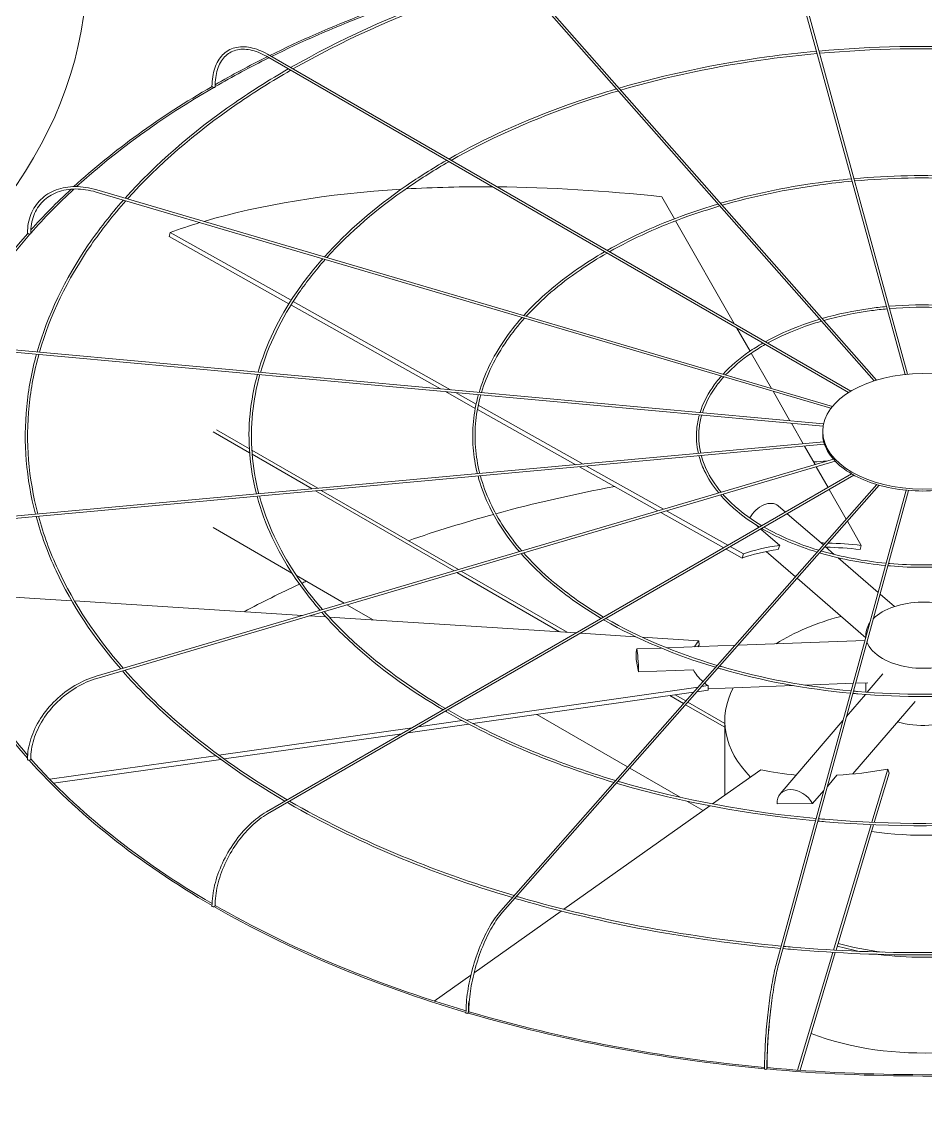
# Model space of a CAD drawing. Header units: millimetres. Extents: x -312439 to 477422, y -331570 to 212570.
# Drawn here: x 451146 to 452090, y 90518 to 91668 of the extents above; entities that cross this region are included whole.
import ezdxf

# ---------------------------------------------------------------- set-up
doc = ezdxf.new("R2010")
doc.units = ezdxf.units.MM

msp = doc.modelspace()

# ---------------------------------------------------------------- linework, layer by layer
at = {"color": 3, "linetype": 'Continuous', "lineweight": 0, "extrusion": (-1.11022e-16, 0.816497, 0.57735)}
for p, q in [((452068.267, 91300.201), (451933.912, 91789.959)), ((452070.742, 91300.439), (451936.274, 91790.607)), ((452035.866, 91293.54), (451645.917, 91735.398)), ((452038.431, 91294.337), (451647.753, 91737.019)), ((452011.432, 91282.695), (451402.24, 91634.412)), ((451401.016, 91632.291), (452009.067, 91281.232)), ((451223.129, 91490.606), (451990.755, 91264.79)), ((451992.39, 91266.862), (451223.82, 91492.956)), ((451827.213, 91462.61), (451814.002, 91485.671)), ((451890.178, 91352.701), (451828.446, 91460.459)), ((451299.38, 91444.054), (451300.615, 91448.341)), ((451424.613, 91373.863), (451299.38, 91444.054)), ((451300.615, 91448.341), (451426.939, 91377.539)), ((451582.884, 91285.155), (451426.752, 91372.664)), ((451429.08, 91376.339), (451593.501, 91284.184)), ((451906.342, 91324.487), (451892.599, 91348.475)), ((451982.556, 91246.148), (451129.703, 91324.135)), ((451983.014, 91248.566), (451129.926, 91326.575)), ((451928.604, 91285.627), (451907.563, 91322.354)), ((451619.239, 91264.779), (451588.128, 91282.215)), ((451598.745, 91281.245), (451620.131, 91269.258)), ((451948.001, 91251.767), (451930.363, 91282.556)), ((451622.37, 91268.003), (451731.842, 91206.646)), ((451724.204, 91205.947), (451621.498, 91263.513)), ((451961.803, 91227.674), (451949.488, 91249.172)), ((451345.483, 91240.366), (451383.543, 91218.392)), ((451383.271, 91222.549), (451348.947, 91242.366)), ((451982.147, 91238.812), (451982.147, 91240.812)), ((451983.36, 91229.645), (451129.703, 91151.584)), ((451129.926, 91149.145), (451984.083, 91227.252)), ((451454.71, 91181.304), (451385.813, 91221.081)), ((451974.188, 91206.056), (451963.142, 91225.337)), ((451223.129, 90985.114), (451993.31, 91211.681)), ((451995.148, 91209.669), (451223.82, 90982.764)), ((451386.115, 91216.907), (451448.729, 91180.757)), ((451810.121, 91157.792), (451727.977, 91203.833)), ((451735.615, 91204.531), (451815.948, 91159.506)), ((451987.837, 91182.231), (451975.44, 91203.871)), ((451401.016, 90843.429), (452012.353, 91196.385)), ((451402.24, 90841.308), (452014.83, 91194.987)), ((451452.406, 91178.634), (451597.064, 91095.116)), ((451601.653, 91096.466), (451458.387, 91179.181)), ((452038.573, 91185.245), (451645.917, 90740.322)), ((451647.753, 90738.701), (452041.176, 91184.493)), ((451933.912, 90685.76), (452069.31, 91179.319)), ((452071.789, 91179.096), (451936.274, 90685.112)), ((452006.76, 91149.199), (451989.055, 91180.105)), ((451935.787, 91162.92), (451943.226, 91156.474)), ((451878.818, 91119.288), (451813.109, 91156.117)), ((451818.935, 91157.831), (451883.195, 91121.815)), ((451945.184, 91154.777), (451982.865, 91122.123)), ((451427.739, 91092.875), (451345.483, 91140.366)), ((451912.589, 91143.068), (451915.554, 91140.498)), ((452022.485, 91121.751), (452008.046, 91146.954)), ((451917.513, 91138.8), (451937.242, 91121.704)), ((451898.055, 91108.507), (451881.304, 91117.895)), ((451885.68, 91120.422), (451899.29, 91112.794)), ((451984.717, 91120.519), (451994.297, 91112.216)), ((452021.249, 91117.464), (452022.485, 91121.751)), ((451898.055, 91108.507), (451899.29, 91112.794)), ((451923.202, 91115.319), (451953.607, 91088.97)), ((451998.319, 91108.731), (452040.03, 91072.585)), ((451715.13, 91030.95), (451604.583, 91094.774)), ((451482.322, 91061.362), (451432.477, 91090.14)), ((451599.993, 91093.424), (451707.341, 91031.447)), ((451955.458, 91087.366), (452027.062, 91025.316)), ((452042.082, 91070.807), (452057.018, 91057.864)), ((451197.649, 91063.957), (451111.487, 91069.452)), ((451438.847, 91048.572), (451200.592, 91063.769)), ((451512.625, 91043.867), (451485.252, 91059.67)), ((451463.225, 91047.017), (451445.98, 91048.117)), ((451724.749, 91030.337), (451466.744, 91046.793)), ((451786.784, 91026.38), (451729.161, 91030.055)), ((451852.896, 91022.163), (451793.427, 91025.956)), ((452027.177, 91027.952), (452027.177, 91025.734)), ((451787.9, 91013.6), (451813.377, 91014.544)), ((451819.328, 91014.765), (451890.445, 91017.4)), ((451852.991, 91017.496), (451852.896, 91022.163)), ((451893.823, 91017.526), (452026.272, 91022.435)), ((451789.94, 90989.671), (451787.307, 91002.678)), ((451847.168, 90991.792), (451789.94, 90989.671)), ((452028.71, 90968.441), (452045.055, 90987.512)), ((451609.748, 90939.386), (451851.989, 90973.825)), ((451847.265, 90968.472), (451616.736, 90935.698)), ((451862.474, 90970.635), (451851.001, 90969.004)), ((451855.724, 90974.356), (451862.379, 90975.302)), ((451862.474, 90970.635), (451862.379, 90975.302)), ((451862.444, 90972.117), (451951.339, 90975.412)), ((451963.597, 90975.866), (452014.009, 90977.735)), ((452016.575, 90977.83), (452029.496, 90978.309)), ((452027.177, 90978.223), (452027.177, 90968.553)), ((451822.512, 90964.953), (451836.852, 90956.674)), ((451839.191, 90959.324), (451828.071, 90965.744)), ((451879.899, 90935.821), (451841.355, 90958.074)), ((452007.074, 90943.196), (452026.729, 90966.13)), ((452013.786, 90883.082), (452078.627, 90958.739)), ((451778.389, 90890.428), (451683.53, 90945.194)), ((451839.017, 90955.424), (451879.899, 90931.821)), ((451612.583, 90935.108), (451549.067, 90926.078)), ((451559.823, 90932.288), (451605.659, 90938.804)), ((451879.899, 90860.952), (451879.899, 90938.714)), ((451937.696, 90862.246), (452003.339, 90938.837)), ((451351.55, 90902.678), (451553.324, 90931.364)), ((451542.568, 90925.154), (451356.935, 90898.763)), ((451174.714, 90877.538), (451348.088, 90902.186)), ((451353.441, 90898.266), (451178.745, 90873.43)), ((451833.162, 90858.804), (451780.553, 90889.178)), ((451917.483, 90887.574), (451866.991, 90851.809)), ((452033.523, 90832.614), (452050.161, 90888.1)), ((452051.491, 90883.908), (452050.161, 90888.1)), ((451987.046, 90870.186), (451996.998, 90881.799)), ((452051.491, 90883.908), (452036.077, 90832.505)), ((451971.566, 90852.125), (451983.31, 90865.827)), ((451857.241, 90844.903), (451840.177, 90854.754)), ((451934.739, 90851.979), (451971.566, 90852.125)), ((451864.219, 90849.845), (451711.757, 90741.852)), ((451993.537, 90699.268), (452032.797, 90830.194)), ((452035.351, 90830.084), (451996.081, 90699.123)), ((451709.13, 90739.991), (451618.008, 90675.447)), ((451955.958, 90573.946), (451992.814, 90696.857)), ((451995.358, 90696.711), (451958.49, 90573.764)), ((451614.684, 90673.092), (451576.446, 90646.006))]:
    msp.add_line(p, q, dxfattribs=at)
at = {"color": 3, "linetype": 'Continuous', "lineweight": 0}
for centre, major_axis, ratio, start_param, end_param in [((450164.219, 91720.549), (-1048.768, 0), 0.57735027, 0, 3.14159265), ((452087.072, 91173.277), (-1048.768, 0), 0.57735027, 5.18510484, 5.42093263), ((452087.072, 91173.277), (-1046.319, 0), 0.57735027, 5.18527527, 5.42075236), ((452087.072, 91173.277), (-1046.319, 0), 0.57735027, 5.42407254, 5.49730565), ((452087.072, 91173.277), (-1048.768, 0), 0.57735027, 5.42424502, 5.49496708), ((452087.072, 91173.277), (-1048.768, 0), 0.57735027, 5.49938311, 5.72060344), ((451345.481, 91600.935), (1.225, 0), 0.57735027, 3.14159265, 4.45055499), ((451346.347, 91600.435), (1.225, 0.016), 0.56830663, 3.91933875, 5.49013508), ((451346.347, 91600.435), (1.225, 0.016), 0.56830663, 5.49013508, 6.28318531), ((452087.072, 91173.277), (-1046.319, 0), 0.57735027, 5.49937067, 5.71908805), ((452087.072, 91173.277), (-1046.319, 0), 0.57735027, 5.72402786, 5.81143896), ((452087.072, 91173.277), (-1048.768, 0), 0.57735027, 5.72583618, 5.80677108), ((452088.308, 91006.853), (-971.388, 279.904), 0.41303809, 5.42335715, 5.70815224), ((452088.308, 91006.853), (-971.388, 279.904), 0.41303809, 5.31032739, 5.41762277), ((452088.308, 91006.853), (-971.388, 279.904), 0.41303809, 5.11506512, 5.30461302), ((452088.308, 91006.853), (-971.388, 279.904), 0.41303809, 5.71506764, 5.76687966), ((452087.072, 91173.277), (-1048.768, 0), 0.57735027, 5.81359811, 6.07011802), ((452087.072, 91173.277), (-1046.319, 0), 0.57735027, 5.81336511, 6.06128621), ((451152.726, 91447.761), (1.225, 0), 0.57735027, 3.14159265, 4.76471425), ((451153.817, 91447.44), (1.225, 0.021), 0.57151893, 4.23145457, 5.8022509), ((451153.817, 91447.44), (1.225, 0.021), 0.57151893, 5.8022509, 6.28318531), ((452086.639, 91238.812), (-104.492, 0), 0.57735027, 0, 0.1535113), ((452086.639, 91238.812), (-104.492, 0), 0.57735027, 0.16064797, 0.46767057), ((452087.072, 90608.389), (1046.319, 0), 0.57735027, 1.66704137, 1.68043487), ((452086.639, 91238.812), (-104.492, 0), 0.57735027, 0.47480723, 0.78182983), ((452086.639, 91238.812), (-104.492, 0), 0.57735027, 0.7889665, 1.0959891), ((452087.072, 90608.389), (1046.319, 0), 0.57735027, 1.88378363, 2.01152702), ((452086.639, 91238.812), (-104.492, 0), 0.57735027, 1.10312576, 1.41014836), ((452086.639, 91238.812), (-104.492, 0), 0.57735027, 1.41728503, 1.72430763), ((451921.309, 91146.213), (-14.478, -16.707), 0.67950023, 3.14159265, 5.02860292), ((452087.072, 90608.389), (1046.319, 0), 0.57735027, 2.01409491, 2.11046953), ((452087.072, 91002.565), (-233.097, 67.167), 0.41303809, 5.53223376, 5.76687966), ((452088.308, 91006.853), (233.097, -67.167), 0.41303809, 2.38836611, 2.62528701), ((452088.308, 91006.853), (233.097, -67.167), 0.41303809, 2.14647482, 2.1667574), ((452087.072, 91002.565), (-233.097, 67.167), 0.41303809, 5.11506512, 5.27837519), ((452088.308, 91006.853), (233.097, -67.167), 0.41303809, 1.97347247, 2.1313259), ((452087.072, 90608.389), (1046.319, 0), 0.57735027, 2.23436866, 2.24000128), ((452087.072, 91173.277), (-1048.768, 0), 0.57735027, 0.1585854, 0.46892864), ((452087.072, 91173.277), (-1046.319, 0), 0.57735027, 0.15790655, 0.46457773), ((452087.072, 90608.389), (1046.319, 0), 0.57735027, 2.24276735, 2.31574628), ((452087.072, 91027.952), (-59.895, 0), 0.57735027, 3.69756416, 5.76575409), ((452087.072, 90938.714), (-207.174, 0), 0.57735027, 5.13902547, 5.54737639), ((452087.072, 91027.952), (-59.895, 0), 0.57735027, 5.91432374, 6.33788761), ((451788.719, 90991.507), (-0.819, 22.092), 0.05230802, 4.627231, 7.32191967), ((452086.977, 91007.233), (-242.531, -4.942), 0.30331876, 6.01219977, 6.09914028), ((452087.072, 91002.565), (-242.531, -4.942), 0.30331876, 6.01219977, 6.0333648), ((452087.072, 91027.952), (-59.895, 0), 0.57735027, 0.20327195, 0.78539816), ((452087.072, 91027.952), (-59.895, 0), 0.57735027, 0.78539816, 2.89978042), ((452086.977, 91007.233), (-242.531, -4.942), 0.30331876, 0.14390811, 0.31767721), ((452086.977, 91007.233), (-242.531, -4.942), 0.30331876, 0.34103276, 0.38082901), ((452087.072, 90938.714), (-207.174, 0), 0.57735027, 5.99169836, 6.79713651), ((452087.072, 90968.33), (-59.895, 0), 0.57735027, 1.1079301, 2.23846982), ((451152.726, 90898.293), (1.225, 0), 0.57735027, 3.14159265, 5.70719205), ((451153.817, 90898.614), (1.225, 0.021), 0.58304212, 5.17373692, 6.28318531), ((452087.072, 91173.277), (-1046.319, 0), 0.57735027, 0.47175253, 0.78145685), ((452087.072, 91173.277), (-1048.768, 0), 0.57735027, 0.4725868, 0.78374969), ((452085.742, 91006.757), (-231.216, -73.381), 0.44048996, 0.62708313, 0.83556185), ((452085.742, 91006.757), (-231.216, -73.381), 0.44048996, 1.04197677, 1.27889767), ((451954.483, 90847.86), (16.786, -14.386), 0.73180825, 1.0914656, 3.78615427), ((452087.072, 90938.714), (-207.174, 0), 0.57735027, 1.30817895, 1.9425337), ((451345.481, 90745.119), (1.225, 0), 0.57735027, 3.14159265, 6.02135132), ((452087.072, 91173.277), (-1048.768, 0), 0.57735027, 0.78656596, 1.09808088), ((451346.347, 90745.619), (1.225, 0.017), 0.58625442, 5.48989346, 6.28318531), ((452087.072, 91173.277), (-1046.319, 0), 0.57735027, 0.78587838, 1.09689941), ((452087.072, 90814.209), (-212.072, 0), 0.57735027, 1.13383327, 1.25213937), ((452087.072, 90814.209), (-207.174, 0), 0.57735027, 1.12739667, 1.36460952), ((452087.072, 90814.209), (-212.072, 0), 0.57735027, 1.3476903, 1.79509044), ((451610.787, 90633.832), (-1.225, 0), 0.57735027, 0, 3.14159265), ((451611.343, 90634.462), (-1.225, -0.011), 0.58858829, 2.66526492, 3.14159265), ((452087.072, 91173.277), (-1046.319, 0), 0.57735027, 1.10010535, 1.41183726), ((452087.072, 91173.277), (-1048.768, 0), 0.57735027, 1.10054445, 1.41220862), ((452087.072, 90714.209), (-212.072, 0), 0.57735027, 0.98594125, 2.34464399), ((452087.072, 90610.389), (-1048.768, 0), 0.57735027, 0, 3.14159265), ((452087.072, 91173.277), (-1046.319, 0), 0.57735027, 1.41438895, 1.72636573), ((451922.672, 90575.324), (-1.225, 0), 0.57735027, 0, 3.14159265), ((452087.072, 91173.277), (-1048.768, 0), 0.57735027, 1.41453598, 1.72626058), ((451922.863, 90576.023), (-1.225, -0.004), 0.58981528, 2.98275574, 3.14159265)]:
    msp.add_ellipse(centre, major_axis=major_axis, ratio=ratio, start_param=start_param, end_param=end_param, dxfattribs=at)
msp.add_ellipse((452086.639, 91240.812), major_axis=(-104.492, 0), ratio=0.57735027, dxfattribs=at)
for points, knots in [([(451660.819, 91718.512), (451638.002, 91711.791), (451615.662, 91704.529), (451533.271, 91675.116), (451476.955, 91649.472), (451426.378, 91620.476)], [4.398772282, 4.398772282, 4.398772282, 4.398772282, 4.480777933, 4.480777933, 4.708868502, 4.708868502, 4.708868502, 4.708868502]), ([(451662.608, 91716.485), (451639.887, 91709.813), (451617.639, 91702.606), (451535.482, 91673.379), (451479.297, 91647.883), (451428.833, 91619.059)], [4.39745622, 4.39745622, 4.39745622, 4.39745622, 4.479217897, 4.479217897, 4.707006068, 4.707006068, 4.707006068, 4.707006068]), ([(451344.257, 91600.935), (451344.257, 91607.835), (451345.201, 91614.216), (451348.935, 91625.33), (451351.728, 91630.065), (451358.922, 91637.345), (451363.316, 91639.888), (451373.186, 91642.494), (451378.652, 91642.562), (451390.11, 91640.286), (451396.105, 91637.935), (451402.135, 91634.473), (451402.188, 91634.442), (451402.24, 91634.412)], [3.14159265, 3.14159265, 3.14159265, 3.14159265, 3.45575192, 3.45575192, 3.76991118, 3.76991118, 4.08269654, 4.08269654, 4.39544819, 4.39544819, 4.70960746, 4.70960746, 4.71238898, 4.71238898, 4.71238898, 4.71238898]), ([(451401.016, 91632.291), (451395.266, 91635.61), (451389.541, 91637.852), (451378.743, 91639.992), (451373.677, 91639.893), (451364.674, 91637.438), (451360.728, 91635.089), (451354.237, 91628.316), (451351.695, 91623.882), (451348.315, 91613.294), (451347.483, 91607.144), (451347.572, 91600.451)], [1.57079633, 1.57079633, 1.57079633, 1.57079633, 1.88806437, 1.88806437, 2.20533241, 2.20533241, 2.52260045, 2.52260045, 2.83986849, 2.83986849, 3.15713653, 3.15713653, 3.15713653, 3.15713653]), ([(451975.718, 91637.567), (451958.258, 91635.957), (451940.904, 91633.967), (451870.352, 91624.265), (451818.493, 91613.309), (451769.532, 91599.03)], [4.085383912, 4.085383912, 4.085383912, 4.085383912, 4.160809561, 4.160809561, 4.394762921, 4.394762921, 4.394762921, 4.394762921]), ([(451976.376, 91635.168), (451959.182, 91633.589), (451942.09, 91631.64), (451871.92, 91622.061), (451820.177, 91611.186), (451771.323, 91597)], [4.084758769, 4.084758769, 4.084758769, 4.084758769, 4.159183124, 4.159183124, 4.392998475, 4.392998475, 4.392998475, 4.392998475]), ([(452195.083, 91637.793), (452179.234, 91639.221), (452163.301, 91640.336), (452090.987, 91643.953), (452034.065, 91642.828), (451978.196, 91637.793)], [3.772165081, 3.772165081, 3.772165081, 3.772165081, 3.840593344, 3.840593344, 4.081816553, 4.081816553, 4.081816553, 4.081816553]), ([(452194.425, 91635.393), (452179.029, 91636.775), (452163.554, 91637.86), (452091.688, 91641.504), (452034.744, 91640.409), (451978.854, 91635.393)], [3.772797592, 3.772797592, 3.772797592, 3.772797592, 3.839399606, 3.839399606, 4.081184042, 4.081184042, 4.081184042, 4.081184042]), ([(451423.924, 91619.064), (451404.39, 91607.782), (451385.718, 91596), (451323.634, 91553.167), (451285.156, 91519.721), (451253.486, 91484.229)], [4.712563603, 4.712563603, 4.712563603, 4.712563603, 4.800982872, 4.800982872, 5.022068239, 5.022068239, 5.022068239, 5.022068239]), ([(451426.375, 91617.65), (451406.884, 91606.434), (451388.254, 91594.723), (451326.212, 91552.09), (451287.745, 91518.785), (451256.087, 91483.464)], [4.710711416, 4.710711416, 4.710711416, 4.710711416, 4.799012884, 4.799012884, 5.020261931, 5.020261931, 5.020261931, 5.020261931]), ([(451766.937, 91598.269), (451749.784, 91593.214), (451732.989, 91587.753), (451671.427, 91565.763), (451629.418, 91546.653), (451591.651, 91525.056)], [4.398901247, 4.398901247, 4.398901247, 4.398901247, 4.481035777, 4.481035777, 4.70761983, 4.70761983, 4.70761983, 4.70761983]), ([(451768.726, 91596.241), (451751.668, 91591.237), (451734.966, 91585.83), (451673.639, 91564.025), (451631.761, 91545.063), (451594.108, 91523.637)], [4.397147207, 4.397147207, 4.397147207, 4.397147207, 4.478956818, 4.478956818, 4.705132161, 4.705132161, 4.705132161, 4.705132161]), ([(451589.196, 91523.645), (451574.472, 91515.142), (451560.401, 91506.26), (451514.042, 91474.255), (451485.376, 91449.372), (451461.725, 91422.97)], [4.712541759, 4.712541759, 4.712541759, 4.712541759, 4.801308866, 4.801308866, 5.020482203, 5.020482203, 5.020482203, 5.020482203]), ([(451591.647, 91522.23), (451576.967, 91513.794), (451562.937, 91504.983), (451516.622, 91473.178), (451487.967, 91448.435), (451464.33, 91422.204)], [4.710072273, 4.710072273, 4.710072273, 4.710072273, 4.798683598, 4.798683598, 5.018063384, 5.018063384, 5.018063384, 5.018063384]), ([(452158.528, 91504.543), (452148.072, 91505.478), (452137.562, 91506.209), (452089.625, 91508.598), (452051.843, 91507.86), (452014.75, 91504.543)], [3.773286698, 3.773286698, 3.773286698, 3.773286698, 3.840886477, 3.840886477, 4.080694936, 4.080694936, 4.080694936, 4.080694936]), ([(452012.272, 91504.317), (452000.654, 91503.241), (451989.106, 91501.913), (451942.364, 91495.474), (451908.045, 91488.239), (451875.618, 91478.822)], [4.086037534, 4.086037534, 4.086037534, 4.086037534, 4.161210359, 4.161210359, 4.393038284, 4.393038284, 4.393038284, 4.393038284]), ([(452012.93, 91501.918), (452001.578, 91500.873), (451990.293, 91499.586), (451943.932, 91493.269), (451909.73, 91486.114), (451877.411, 91476.79)], [4.08510236, 4.08510236, 4.08510236, 4.08510236, 4.158773218, 4.158773218, 4.390386282, 4.390386282, 4.390386282, 4.390386282]), ([(452157.87, 91502.142), (452147.867, 91503.031), (452137.814, 91503.733), (452090.326, 91506.149), (452052.522, 91505.441), (452015.409, 91502.142)], [3.774238416, 3.774238416, 3.774238416, 3.774238416, 3.839097695, 3.839097695, 4.079743218, 4.079743218, 4.079743218, 4.079743218]), ([(451151.501, 91447.761), (451151.501, 91454.69), (451152.699, 91461.289), (451157.4, 91473.166), (451160.905, 91478.44), (451169.867, 91487.108), (451175.321, 91490.498), (451187.605, 91495.063), (451194.432, 91496.238), (451208.784, 91496.29), (451216.308, 91495.166), (451223.82, 91492.956)], [4.71238898, 4.71238898, 4.71238898, 4.71238898, 5.02654825, 5.02654825, 5.34070751, 5.34070751, 5.65486678, 5.65486678, 5.96902604, 5.96902604, 6.28318531, 6.28318531, 6.28318531, 6.28318531]), ([(451223.129, 91490.606), (451215.866, 91492.743), (451208.618, 91493.81), (451194.881, 91493.717), (451188.396, 91492.558), (451176.828, 91488.158), (451171.745, 91484.92), (451163.448, 91476.688), (451160.232, 91471.693), (451155.971, 91460.402), (451154.929, 91454.105), (451155.042, 91447.46)], [0, 0, 0, 0, 0.31726804, 0.31726804, 0.63453608, 0.63453608, 0.95180412, 0.95180412, 1.26907216, 1.26907216, 1.5863402, 1.5863402, 1.5863402, 1.5863402]), ([(451251.688, 91482.205), (451238.201, 91466.932), (451225.968, 91451.287), (451190.411, 91399.379), (451172.459, 91361.873), (451161.61, 91323.677)], [5.026267439, 5.026267439, 5.026267439, 5.026267439, 5.121193451, 5.121193451, 5.33524268, 5.33524268, 5.33524268, 5.33524268]), ([(451254.284, 91481.441), (451240.898, 91466.351), (451228.749, 91450.899), (451193.063, 91399.163), (451174.997, 91361.64), (451164.093, 91323.45)], [5.024480731, 5.024480731, 5.024480731, 5.024480731, 5.118801023, 5.118801023, 5.334410373, 5.334410373, 5.334410373, 5.334410373]), ([(451873.022, 91478.062), (451861.544, 91474.677), (451850.307, 91471.019), (451809.567, 91456.45), (451781.85, 91443.866), (451756.886, 91429.657)], [4.399235311, 4.399235311, 4.399235311, 4.399235311, 4.481549286, 4.481549286, 4.705249353, 4.705249353, 4.705249353, 4.705249353]), ([(451874.811, 91476.035), (451863.429, 91472.7), (451852.284, 91469.096), (451811.78, 91454.712), (451784.196, 91442.275), (451759.346, 91428.237)], [4.396606667, 4.396606667, 4.396606667, 4.396606667, 4.478434088, 4.478434088, 4.701505316, 4.701505316, 4.701505316, 4.701505316]), ([(451754.428, 91428.248), (451744.53, 91422.531), (451735.073, 91416.557), (451704.435, 91395.378), (451685.569, 91379.045), (451669.935, 91361.72)], [4.712617693, 4.712617693, 4.712617693, 4.712617693, 4.801958432, 4.801958432, 5.017472679, 5.017472679, 5.017472679, 5.017472679]), ([(451459.925, 91420.947), (451449.729, 91409.408), (451440.486, 91397.584), (451413.957, 91358.808), (451400.581, 91330.948), (451392.424, 91302.571)], [5.026073872, 5.026073872, 5.026073872, 5.026073872, 5.121589201, 5.121589201, 5.333322518, 5.333322518, 5.333322518, 5.333322518]), ([(451462.521, 91420.183), (451452.427, 91408.826), (451443.268, 91397.195), (451416.61, 91358.592), (451403.121, 91330.715), (451394.908, 91302.344)], [5.023689806, 5.023689806, 5.023689806, 5.023689806, 5.118400985, 5.118400985, 5.332193335, 5.332193335, 5.332193335, 5.332193335]), ([(451756.879, 91426.833), (451747.025, 91421.183), (451737.609, 91415.28), (451707.017, 91394.301), (451688.165, 91378.108), (451672.545, 91360.952)], [4.708914423, 4.708914423, 4.708914423, 4.708914423, 4.798024648, 4.798024648, 5.013814843, 5.013814843, 5.013814843, 5.013814843]), ([(452048.827, 91371.066), (452043.051, 91370.525), (452037.311, 91369.859), (452014.376, 91366.683), (451997.598, 91363.168), (451981.707, 91358.612)], [4.08798608, 4.08798608, 4.08798608, 4.08798608, 4.162397179, 4.162397179, 4.387898946, 4.387898946, 4.387898946, 4.387898946]), ([(452121.974, 91371.291), (452116.911, 91371.734), (452111.823, 91372.081), (452088.264, 91373.244), (452069.622, 91372.893), (452051.305, 91371.291)], [3.776630452, 3.776630452, 3.776630452, 3.776630452, 3.841752063, 3.841752063, 4.077351182, 4.077351182, 4.077351182, 4.077351182]), ([(452121.315, 91368.889), (452116.706, 91369.287), (452112.076, 91369.606), (452088.965, 91370.794), (452070.301, 91370.473), (452051.964, 91368.889)], [3.778551419, 3.778551419, 3.778551419, 3.778551419, 3.838185012, 3.838185012, 4.075430215, 4.075430215, 4.075430215, 4.075430215]), ([(451668.129, 91359.698), (451661.238, 91351.904), (451654.997, 91343.914), (451637.491, 91318.269), (451628.69, 91300.039), (451623.23, 91281.465)], [5.025838542, 5.025838542, 5.025838542, 5.025838542, 5.122377625, 5.122377625, 5.329668134, 5.329668134, 5.329668134, 5.329668134]), ([(451670.727, 91358.934), (451663.937, 91351.321), (451657.779, 91343.525), (451640.148, 91318.054), (451631.233, 91299.807), (451625.717, 91281.238)], [5.022258505, 5.022258505, 5.022258505, 5.022258505, 5.117600339, 5.117600339, 5.327918781, 5.327918781, 5.327918781, 5.327918781]), ([(452049.485, 91368.668), (452043.975, 91368.157), (452038.497, 91367.533), (452015.946, 91364.477), (451999.285, 91361.041), (451983.503, 91356.576)], [4.086130867, 4.086130867, 4.086130867, 4.086130867, 4.157537531, 4.157537531, 4.382563309, 4.382563309, 4.382563309, 4.382563309]), ([(451979.107, 91357.855), (451973.305, 91356.14), (451967.626, 91354.285), (451947.706, 91347.138), (451934.284, 91341.079), (451922.126, 91334.256)], [4.400230759, 4.400230759, 4.400230759, 4.400230759, 4.483072665, 4.483072665, 4.698193224, 4.698193224, 4.698193224, 4.698193224]), ([(451980.897, 91355.827), (451975.19, 91354.162), (451969.603, 91352.362), (451949.923, 91345.398), (451936.637, 91339.484), (451924.598, 91332.829)], [4.394987895, 4.394987895, 4.394987895, 4.394987895, 4.476861237, 4.476861237, 4.690631098, 4.690631098, 4.690631098, 4.690631098]), ([(451919.66, 91332.851), (451914.587, 91329.92), (451909.744, 91326.855), (451894.826, 91316.501), (451885.764, 91308.716), (451878.157, 91300.467)], [4.712843699, 4.712843699, 4.712843699, 4.712843699, 4.803888031, 4.803888031, 5.008535494, 5.008535494, 5.008535494, 5.008535494]), ([(451922.113, 91331.435), (451917.084, 91328.571), (451912.281, 91325.577), (451897.416, 91315.424), (451888.374, 91307.778), (451880.783, 91299.694)], [4.705442937, 4.705442937, 4.705442937, 4.705442937, 4.796044704, 4.796044704, 5.001045495, 5.001045495, 5.001045495, 5.001045495]), ([(451160.939, 91321.279), (451155.941, 91303.177), (451152.533, 91284.926), (451147.05, 91229.146), (451150.126, 91191.446), (451159.893, 91154.345)], [5.339721085, 5.339721085, 5.339721085, 5.339721085, 5.441089183, 5.441089183, 5.648615479, 5.648615479, 5.648615479, 5.648615479]), ([(451163.418, 91321.052), (451158.5, 91303.331), (451155.119, 91285.471), (451149.439, 91229.853), (451152.486, 91191.918), (451162.366, 91154.571)], [5.338921526, 5.338921526, 5.338921526, 5.338921526, 5.438899176, 5.438899176, 5.64936187, 5.64936187, 5.64936187, 5.64936187]), ([(451391.748, 91300.173), (451387.953, 91286.467), (451385.371, 91272.646), (451381.3, 91230.971), (451383.539, 91202.992), (451390.683, 91175.449)], [5.339283406, 5.339283406, 5.339283406, 5.339283406, 5.441448905, 5.441448905, 5.646435094, 5.646435094, 5.646435094, 5.646435094]), ([(451394.227, 91299.946), (451390.512, 91286.621), (451387.957, 91273.191), (451383.691, 91231.677), (451385.9, 91203.463), (451393.155, 91175.675)], [5.33821232, 5.33821232, 5.33821232, 5.33821232, 5.438530423, 5.438530423, 5.647409525, 5.647409525, 5.647409525, 5.647409525]), ([(451876.334, 91298.45), (451872.747, 91294.4), (451869.507, 91290.243), (451861.023, 91277.729), (451856.801, 91269.127), (451854.054, 91260.358)], [5.025139852, 5.025139852, 5.025139852, 5.025139852, 5.124718569, 5.124718569, 5.318852702, 5.318852702, 5.318852702, 5.318852702]), ([(451878.935, 91297.685), (451875.448, 91293.817), (451872.29, 91289.854), (451863.691, 91277.515), (451859.357, 91268.897), (451856.551, 91260.13)], [5.01795641, 5.01795641, 5.01795641, 5.01795641, 5.115193837, 5.115193837, 5.315025269, 5.315025269, 5.315025269, 5.315025269]), ([(451622.544, 91279.068), (451619.959, 91269.773), (451618.208, 91260.397), (451615.549, 91232.826), (451616.956, 91214.554), (451621.492, 91196.555)], [5.33857876, 5.33857876, 5.33857876, 5.33857876, 5.442163387, 5.442163387, 5.64226325, 5.64226325, 5.64226325, 5.64226325]), ([(451625.024, 91278.842), (451622.519, 91269.926), (451620.794, 91260.941), (451617.942, 91233.531), (451619.319, 91215.024), (451623.961, 91196.781)], [5.336959594, 5.336959594, 5.336959594, 5.336959594, 5.437790201, 5.437790201, 5.643665153, 5.643665153, 5.643665153, 5.643665153]), ([(451853.341, 91257.964), (451851.965, 91253.079), (451851.044, 91248.149), (451849.794, 91234.682), (451850.378, 91226.116), (451852.324, 91217.663)], [5.336493801, 5.336493801, 5.336493801, 5.336493801, 5.444267704, 5.444267704, 5.629920419, 5.629920419, 5.629920419, 5.629920419]), ([(451855.824, 91257.737), (451854.528, 91253.232), (451853.632, 91248.693), (451852.196, 91235.387), (451852.747, 91226.585), (451854.787, 91217.888)], [5.333180829, 5.333180829, 5.333180829, 5.333180829, 5.43554784, 5.43554784, 5.632366847, 5.632366847, 5.632366847, 5.632366847]), ([(451852.915, 91215.257), (451854.263, 91210.102), (451856.117, 91204.995), (451862.243, 91191.873), (451867.303, 91183.991), (451873.55, 91176.451)], [5.647555853, 5.647555853, 5.647555853, 5.647555853, 5.761093974, 5.761093974, 5.943993783, 5.943993783, 5.943993783, 5.943993783]), ([(451855.389, 91215.484), (451856.662, 91210.711), (451858.383, 91205.975), (451864.376, 91193.021), (451869.594, 91184.938), (451876.112, 91177.205)], [5.650528691, 5.650528691, 5.650528691, 5.650528691, 5.758797505, 5.758797505, 5.950674573, 5.950674573, 5.950674573, 5.950674573]), ([(451622.116, 91194.152), (451624.747, 91184.327), (451628.309, 91174.588), (451640.781, 91147.82), (451651.698, 91131.114), (451665.313, 91115.193)], [5.651173142, 5.651173142, 5.651173142, 5.651173142, 5.760561648, 5.760561648, 5.95641101, 5.95641101, 5.95641101, 5.95641101]), ([(451624.592, 91194.379), (451627.146, 91184.936), (451630.575, 91175.568), (451642.91, 91148.97), (451653.991, 91132.064), (451667.891, 91115.951)], [5.65270674, 5.65270674, 5.65270674, 5.65270674, 5.759411073, 5.759411073, 5.959865306, 5.959865306, 5.959865306, 5.959865306]), ([(451875.28, 91174.407), (451879.486, 91169.54), (451884.19, 91164.823), (451897.26, 91153.351), (451906.249, 91146.84), (451916.176, 91140.857)], [5.960592691, 5.960592691, 5.960592691, 5.960592691, 6.079635734, 6.079635734, 6.26166654, 6.26166654, 6.26166654, 6.26166654]), ([(451877.867, 91175.168), (451881.829, 91170.662), (451886.235, 91166.282), (451899.125, 91154.984), (451908.362, 91148.344), (451918.604, 91142.259)], [5.967591178, 5.967591178, 5.967591178, 5.967591178, 6.080287214, 6.080287214, 6.268831801, 6.268831801, 6.268831801, 6.268831801]), ([(451391.319, 91173.048), (451395.232, 91158.552), (451400.501, 91144.182), (451419.316, 91103.768), (451436.099, 91078.239), (451457.098, 91053.941)], [5.652395762, 5.652395762, 5.652395762, 5.652395762, 5.760377777, 5.760377777, 5.960593901, 5.960593901, 5.960593901, 5.960593901]), ([(451393.795, 91173.274), (451397.631, 91159.161), (451402.766, 91145.162), (451421.445, 91104.92), (451438.393, 91079.191), (451459.681, 91054.701)], [5.653428737, 5.653428737, 5.653428737, 5.653428737, 5.759610075, 5.759610075, 5.96292207, 5.96292207, 5.96292207, 5.96292207]), ([(451160.534, 91151.944), (451165.727, 91132.794), (451172.699, 91113.808), (451197.857, 91059.75), (451220.519, 91025.386), (451248.92, 90992.701)], [5.653093793, 5.653093793, 5.653093793, 5.653093793, 5.7602846, 5.7602846, 5.96276906, 5.96276906, 5.96276906, 5.96276906]), ([(451163.011, 91152.17), (451168.126, 91133.403), (451174.965, 91114.788), (451199.985, 91060.903), (451222.813, 91026.338), (451251.505, 90993.461)], [5.653873117, 5.653873117, 5.653873117, 5.653873117, 5.75970856, 5.75970856, 5.964525032, 5.964525032, 5.964525032, 5.964525032]), ([(451937.242, 91121.704), (451937.152, 91121.51), (451937.063, 91121.317), (451936.409, 91119.846), (451935.949, 91118.576), (451935.599, 91117.361)], [52.47056241, 52.47056241, 52.47056241, 52.47056241, 52.72742849, 52.72742849, 54.42831534, 54.42831534, 54.42831534, 54.42831534]), ([(451667.072, 91113.157), (451675.205, 91103.844), (451684.263, 91094.806), (451710.79, 91071.533), (451729.821, 91057.901), (451750.925, 91045.449)], [5.964776177, 5.964776177, 5.964776177, 5.964776177, 6.079826485, 6.079826485, 6.272361792, 6.272361792, 6.272361792, 6.272361792]), ([(451669.662, 91113.919), (451677.549, 91104.966), (451686.308, 91096.264), (451712.655, 91073.167), (451731.936, 91059.407), (451753.364, 91046.857)], [5.968309678, 5.968309678, 5.968309678, 5.968309678, 6.080154143, 6.080154143, 6.276006003, 6.276006003, 6.276006003, 6.276006003]), ([(451978.852, 91113.873), (451979.547, 91113.667), (451980.245, 91113.463), (452001.967, 91107.179), (452024.562, 91102.927), (452047.74, 91100.69)], [0.310941688, 0.310941688, 0.310941688, 0.310941688, 0.320879059, 0.320879059, 0.619731391, 0.619731391, 0.619731391, 0.619731391]), ([(451980.64, 91115.9), (451980.845, 91115.84), (451981.05, 91115.78), (452002.353, 91109.59), (452025.078, 91105.313), (452048.397, 91103.087)], [0.316175386, 0.316175386, 0.316175386, 0.316175386, 0.319111449, 0.319111449, 0.621557717, 0.621557717, 0.621557717, 0.621557717]), ([(452050.216, 91100.458), (452051.093, 91100.379), (452051.97, 91100.303), (452076.099, 91098.287), (452099.851, 91098.364), (452123.063, 91100.458)], [0.630366287, 0.630366287, 0.630366287, 0.630366287, 0.641648359, 0.641648359, 0.94043004, 0.94043004, 0.94043004, 0.94043004]), ([(452050.875, 91102.859), (452051.344, 91102.817), (452051.814, 91102.776), (452075.491, 91100.751), (452099.218, 91100.793), (452122.404, 91102.859)], [0.632258371, 0.632258371, 0.632258371, 0.632258371, 0.638337859, 0.638337859, 0.938537956, 0.938537956, 0.938537956, 0.938537956]), ([(451458.867, 91051.908), (451470.925, 91038.149), (451484.335, 91024.79), (451524.319, 90989.716), (451553.396, 90968.963), (451585.687, 90950.049)], [5.966185363, 5.966185363, 5.966185363, 5.966185363, 6.079886296, 6.079886296, 6.275955277, 6.275955277, 6.275955277, 6.275955277]), ([(451461.458, 91052.671), (451473.27, 91039.271), (451486.381, 91026.248), (451526.183, 90991.35), (451555.513, 90970.471), (451588.129, 90951.459)], [5.968548703, 5.968548703, 5.968548703, 5.968548703, 6.080105077, 6.080105077, 6.278398486, 6.278398486, 6.278398486, 6.278398486]), ([(451250.694, 90990.669), (451266.668, 90972.476), (451284.421, 90954.808), (451337.857, 90907.937), (451376.996, 90880.056), (451420.491, 90854.673)], [5.966968174, 5.966968174, 5.966968174, 5.966968174, 6.07991547, 6.07991547, 6.277817313, 6.277817313, 6.277817313, 6.277817313]), ([(451253.286, 90991.432), (451269.014, 90973.598), (451286.466, 90956.266), (451339.721, 90909.571), (451379.113, 90881.564), (451422.935, 90856.084)], [5.968743918, 5.968743918, 5.968743918, 5.968743918, 6.080079672, 6.080079672, 6.279655045, 6.279655045, 6.279655045, 6.279655045]), ([(451872.766, 90993.666), (451873.867, 90993.341), (451874.971, 90993.018), (451918.561, 90980.394), (451964.287, 90971.845), (452011.184, 90967.437)], [0.312542317, 0.312542317, 0.312542317, 0.312542317, 0.320442121, 0.320442121, 0.624004657, 0.624004657, 0.624004657, 0.624004657]), ([(451874.555, 90995.693), (451875.165, 90995.514), (451875.776, 90995.336), (451918.947, 90982.805), (451964.804, 90974.231), (452011.842, 90969.836)], [0.315168655, 0.315168655, 0.315168655, 0.315168655, 0.319555491, 0.319555491, 0.624932564, 0.624932564, 0.624932564, 0.624932564]), ([(451151.501, 90898.293), (451151.501, 90905.223), (451152.698, 90912.481), (451157.347, 90926.961), (451160.799, 90934.181), (451169.616, 90947.896), (451174.98, 90954.388), (451187.103, 90966.026), (451193.859, 90971.168), (451208.117, 90979.608), (451215.617, 90982.904), (451223.129, 90985.114)], [4.71238898, 4.71238898, 4.71238898, 4.71238898, 5.02654825, 5.02654825, 5.34070751, 5.34070751, 5.65486678, 5.65486678, 5.96902604, 5.96902604, 6.28318531, 6.28318531, 6.28318531, 6.28318531]), ([(451223.82, 90982.764), (451216.558, 90980.627), (451209.284, 90977.422), (451195.451, 90969.191), (451188.894, 90964.165), (451177.163, 90952.801), (451171.99, 90946.464), (451163.548, 90933.122), (451160.281, 90926.119), (451155.971, 90912.161), (451154.929, 90905.21), (451155.042, 90898.635)], [6.28318531, 6.28318531, 6.28318531, 6.28318531, 6.60045335, 6.60045335, 6.91772139, 6.91772139, 7.23498943, 7.23498943, 7.55225747, 7.55225747, 7.86952551, 7.86952551, 7.86952551, 7.86952551]), ([(452013.662, 90967.208), (452015.437, 90967.047), (452017.214, 90966.891), (452065.555, 90962.828), (452113.135, 90962.986), (452159.617, 90967.208)], [0.629347255, 0.629347255, 0.629347255, 0.629347255, 0.640828535, 0.640828535, 0.941449071, 0.941449071, 0.941449071, 0.941449071]), ([(452014.32, 90969.608), (452015.688, 90969.484), (452017.058, 90969.364), (452064.947, 90965.292), (452112.503, 90965.414), (452158.959, 90969.608)], [0.630291706, 0.630291706, 0.630291706, 0.630291706, 0.639167998, 0.639167998, 0.940504621, 0.940504621, 0.940504621, 0.940504621]), ([(451768.47, 90875.486), (451769.485, 90875.188), (451770.502, 90874.891), (451835.54, 90856.02), (451904.529, 90843.15), (451975.288, 90836.585)], [0.314832487, 0.314832487, 0.314832487, 0.314832487, 0.319703609, 0.319703609, 0.626059979, 0.626059979, 0.626059979, 0.626059979]), ([(451766.681, 90873.459), (451768.187, 90873.015), (451769.697, 90872.574), (451835.154, 90853.609), (451904.013, 90840.764), (451974.63, 90834.186)], [0.313079474, 0.313079474, 0.313079474, 0.313079474, 0.320295327, 0.320295327, 0.625438072, 0.625438072, 0.625438072, 0.625438072]), ([(451344.257, 90745.119), (451344.257, 90752.02), (451345.202, 90759.439), (451348.876, 90774.618), (451351.605, 90782.375), (451358.58, 90797.487), (451362.825, 90804.841), (451372.426, 90818.437), (451377.779, 90824.679), (451389.087, 90835.451), (451395.04, 90839.979), (451401.016, 90843.429)], [0, 0, 0, 0, 0.31415927, 0.31415927, 0.62831853, 0.62831853, 0.9424778, 0.9424778, 1.25663706, 1.25663706, 1.57079633, 1.57079633, 1.57079633, 1.57079633]), ([(451402.24, 90841.308), (451396.491, 90837.988), (451390.719, 90833.593), (451379.734, 90823.085), (451374.522, 90816.975), (451365.191, 90803.658), (451361.074, 90796.452), (451354.352, 90781.676), (451351.749, 90774.107), (451348.313, 90759.378), (451347.483, 90752.22), (451347.572, 90745.636)], [4.71238898, 4.71238898, 4.71238898, 4.71238898, 5.02965702, 5.02965702, 5.34692506, 5.34692506, 5.6641931, 5.6641931, 5.98146114, 5.98146114, 6.29872918, 6.29872918, 6.29872918, 6.29872918]), ([(451977.107, 90833.958), (451979.781, 90833.714), (451982.457, 90833.48), (452055.011, 90827.37), (452126.419, 90827.608), (452196.172, 90833.958)], [0.629005431, 0.629005431, 0.629005431, 0.629005431, 0.64055333, 0.64055333, 0.941790896, 0.941790896, 0.941790896, 0.941790896]), ([(451977.765, 90836.358), (451980.032, 90836.152), (451982.301, 90835.953), (452054.403, 90829.834), (452125.787, 90830.036), (452195.513, 90836.358)], [0.629634706, 0.629634706, 0.629634706, 0.629634706, 0.639445125, 0.639445125, 0.941161621, 0.941161621, 0.941161621, 0.941161621]), ([(451660.627, 90753.289), (451662.529, 90752.729), (451664.434, 90752.172), (451751.752, 90726.869), (451843.747, 90709.727), (451938.087, 90700.98)], [0.313387228, 0.313387228, 0.313387228, 0.313387228, 0.320221713, 0.320221713, 0.626169744, 0.626169744, 0.626169744, 0.626169744]), ([(451662.416, 90755.316), (451663.826, 90754.902), (451665.238, 90754.489), (451752.137, 90729.28), (451844.263, 90712.113), (451938.745, 90703.379)], [0.314702857, 0.314702857, 0.314702857, 0.314702857, 0.319777688, 0.319777688, 0.626637437, 0.626637437, 0.626637437, 0.626637437]), ([(451609.562, 90633.832), (451609.562, 90640.692), (451610.165, 90648.216), (451612.514, 90663.878), (451614.259, 90672.015), (451618.723, 90688.12), (451621.44, 90696.087), (451627.586, 90711.083), (451631.014, 90718.11), (451638.26, 90730.554), (451642.075, 90735.969), (451645.917, 90740.322)], [4.71238898, 4.71238898, 4.71238898, 4.71238898, 5.02654825, 5.02654825, 5.34070751, 5.34070751, 5.65486678, 5.65486678, 5.96902604, 5.96902604, 6.28318531, 6.28318531, 6.28318531, 6.28318531]), ([(451647.753, 90738.701), (451644.097, 90734.558), (451640.416, 90729.341), (451633.373, 90717.238), (451630.014, 90710.342), (451623.995, 90695.6), (451621.336, 90687.757), (451616.989, 90671.918), (451615.301, 90663.925), (451613.065, 90648.6), (451612.519, 90641.269), (451612.566, 90634.588), (451612.567, 90634.53), (451612.567, 90634.472)], [0, 0, 0, 0, 0.31464476, 0.31464476, 0.63176735, 0.63176735, 0.94903539, 0.94903539, 1.26630343, 1.26630343, 1.58357147, 1.58357147, 1.5863402, 1.5863402, 1.5863402, 1.5863402]), ([(451941.223, 90703.152), (451944.385, 90702.865), (451947.549, 90702.587), (452043.854, 90694.421), (452139.063, 90694.703), (452232.056, 90703.152)], [0.62931922, 0.62931922, 0.62931922, 0.62931922, 0.639583767, 0.639583767, 0.941477106, 0.941477106, 0.941477106, 0.941477106]), ([(451940.565, 90700.752), (451944.133, 90700.427), (451947.705, 90700.114), (452044.462, 90691.957), (452139.695, 90692.275), (452232.714, 90700.752)], [0.628847379, 0.628847379, 0.628847379, 0.628847379, 0.640415364, 0.640415364, 0.941948948, 0.941948948, 0.941948948, 0.941948948]), ([(451921.447, 90575.324), (451921.447, 90582.138), (451921.654, 90589.697), (451922.459, 90605.577), (451923.058, 90613.896), (451924.591, 90630.488), (451925.523, 90638.759), (451927.633, 90654.448), (451928.809, 90661.864), (451931.293, 90675.129), (451932.599, 90680.974), (451933.912, 90685.76)], [4.71238898, 4.71238898, 4.71238898, 4.71238898, 5.02654825, 5.02654825, 5.34070751, 5.34070751, 5.65486678, 5.65486678, 5.96902604, 5.96902604, 6.28318531, 6.28318531, 6.28318531, 6.28318531]), ([(451936.274, 90685.112), (451935.001, 90680.472), (451933.722, 90674.75), (451931.279, 90661.689), (451930.117, 90654.34), (451928.035, 90638.788), (451927.116, 90630.586), (451925.614, 90614.15), (451925.031, 90605.918), (451924.259, 90590.249), (451924.07, 90582.814), (451924.088, 90576.11), (451924.088, 90576.069), (451924.088, 90576.027)], [6.28318531, 6.28318531, 6.28318531, 6.28318531, 6.59845219, 6.59845219, 6.91572023, 6.91572023, 7.23298827, 7.23298827, 7.55025631, 7.55025631, 7.86752435, 7.86752435, 7.86952551, 7.86952551, 7.86952551, 7.86952551]), ([(451923.896, 90575.324), (451923.896, 90582.089), (451924.102, 90589.609), (451924.904, 90605.417), (451925.5, 90613.704), (451926.762, 90627.363), (451927.331, 90632.748), (451927.958, 90638.01)], [4.71238898, 4.71238898, 4.71238898, 4.71238898, 5.026548246, 5.026548246, 5.340707511, 5.340707511, 5.545847126, 5.545847126, 5.545847126, 5.545847126])]:
    msp.add_open_spline(points, degree=3, knots=knots, dxfattribs=at)
for points in [[(451921.036, 91140.835), (451937.763, 91131.186), (451957.062, 91123.004), (451978.052, 91116.669)], [(451918.591, 91139.423), (451918.971, 91139.2), (451919.353, 91138.978), (451919.736, 91138.757)], [(451919.736, 91138.757), (451936.379, 91129.148), (451955.503, 91120.997), (451976.271, 91114.65)], [(451753.357, 91044.025), (451753.739, 91043.803), (451754.121, 91043.582), (451754.504, 91043.361)], [(451754.504, 91043.361), (451788.451, 91023.761), (451827.611, 91007.201), (451870.179, 90994.436)], [(451755.804, 91045.438), (451789.834, 91025.8), (451829.172, 91009.21), (451871.964, 90996.459)], [(451588.124, 90948.628), (451588.506, 90948.406), (451588.889, 90948.185), (451589.272, 90947.964)], [(451589.272, 90947.964), (451640.522, 90918.374), (451699.722, 90893.408), (451764.091, 90874.227)], [(451590.573, 90950.041), (451641.905, 90920.414), (451701.282, 90895.417), (451765.878, 90876.251)], [(451422.932, 90853.254), (451423.301, 90853.04), (451423.67, 90852.827), (451424.04, 90852.613)], [(451424.04, 90852.613), (451492.602, 90813.029), (451571.853, 90779.652), (451658.037, 90754.055)], [(451425.381, 90854.668), (451494.015, 90815.055), (451573.43, 90781.657), (451659.824, 90756.08)], [(451612.011, 90633.832), (451612.011, 90637.593), (451612.196, 90641.569), (451612.563, 90645.697)]]:
    msp.add_open_spline(points, degree=3, dxfattribs=at)

doc.saveas('drawing.dxf')
